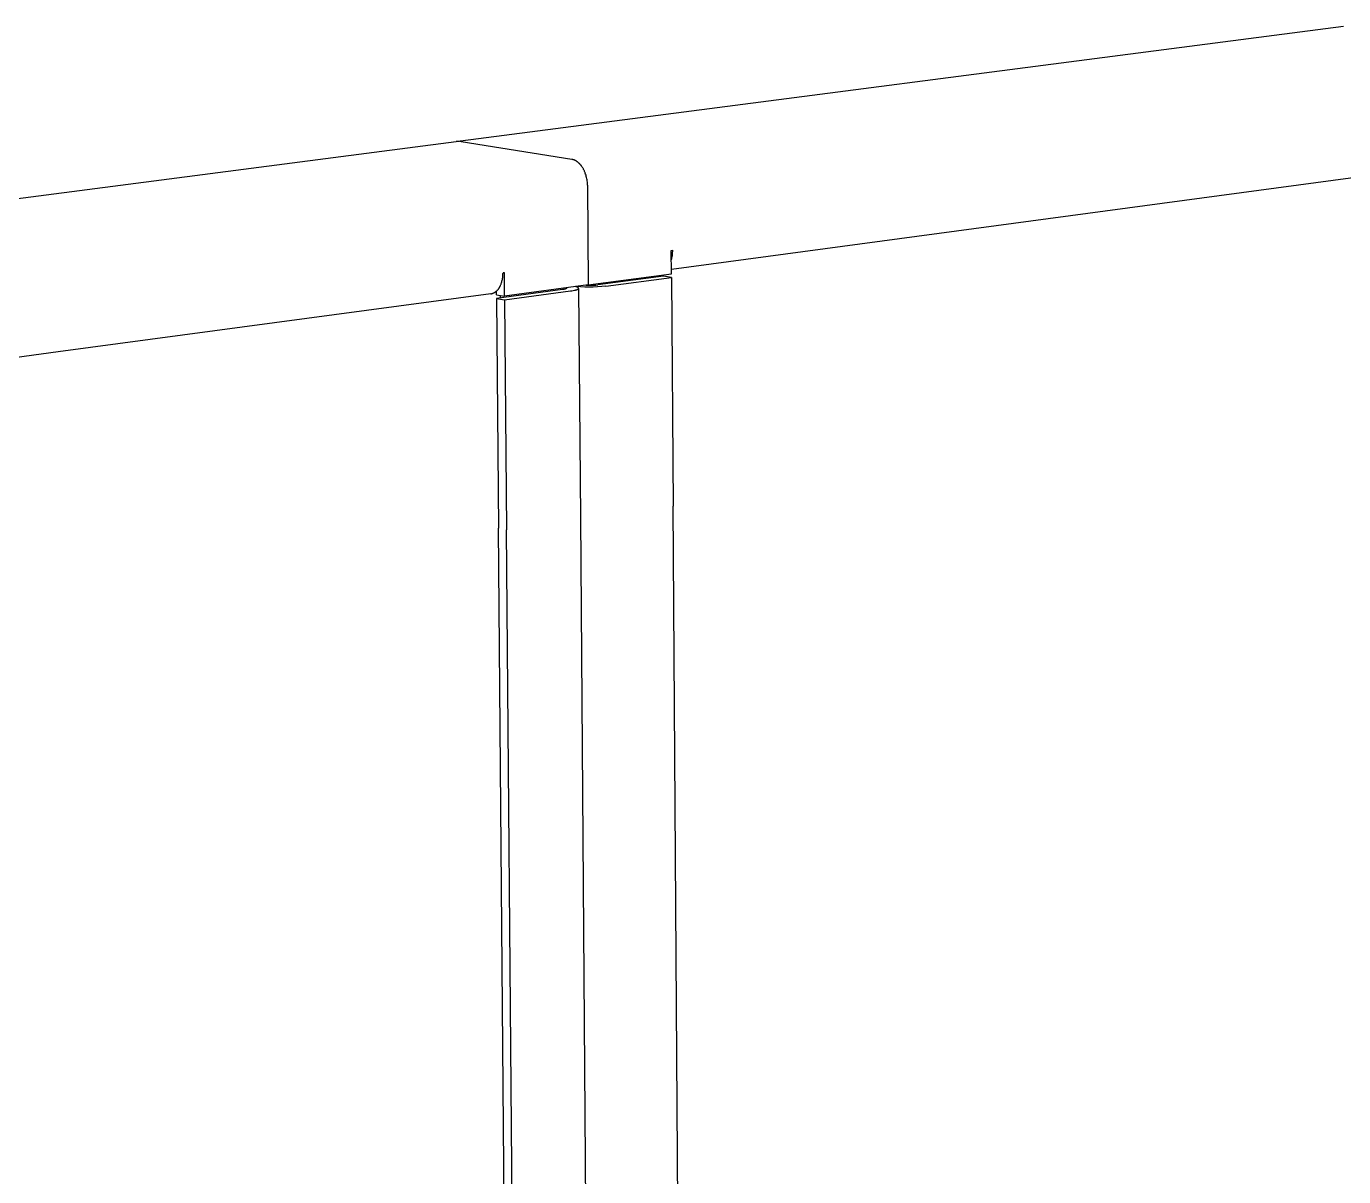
# Model space of a CAD drawing. Header units: millimetres. Extents: x -1421 to 3505, y -683 to 2759.
# Drawn here: x -112.8 to 26.6, y 817.8 to 939.5 of the extents above; entities that cross this region are included whole.
import ezdxf

# ---------------------------------------------------------------- set-up
doc = ezdxf.new("R2010")
doc.units = ezdxf.units.MM
doc.header["$MEASUREMENT"] = 0
doc.layers.add('Utwórz2D linie widoczne', color=7, linetype='Continuous', true_color=0x000000)

msp = doc.modelspace()

# ---------------------------------------------------------------- linework, layer by layer
at = {"layer": 'Utwórz2D linie widoczne'}
for p, q in [((-66.83, 927.4), (26.57, 939.53)), ((-121.83, 920.26), (-67.3, 927.34)), ((-67.2, 927.35), (-67.3, 927.34)), ((-67.09, 927.36), (-67.2, 927.35)), ((-66.98, 927.36), (-67.09, 927.36)), ((-66.87, 927.37), (-66.98, 927.36)), ((-66.89, 927.37), (-66.89, 927.37)), ((-66.89, 927.37), (-66.88, 927.37)), ((-66.88, 927.37), (-66.88, 927.38)), ((-66.88, 927.38), (-66.88, 927.38)), ((-66.88, 927.38), (-66.88, 927.38)), ((-66.88, 927.38), (-66.87, 927.38)), ((-66.88, 927.37), (-66.88, 927.37)), ((-66.87, 927.38), (-66.87, 927.39)), ((-66.87, 927.39), (-66.86, 927.39)), ((-66.87, 927.38), (-66.87, 927.38)), ((-66.87, 927.38), (-66.87, 927.38)), ((-66.76, 927.36), (-66.87, 927.37)), ((-66.86, 927.39), (-66.86, 927.39)), ((-66.86, 927.39), (-66.86, 927.39)), ((-66.86, 927.39), (-66.86, 927.39)), ((-66.86, 927.39), (-66.85, 927.39)), ((-66.85, 927.39), (-66.85, 927.4)), ((-66.85, 927.4), (-66.85, 927.4)), ((-66.85, 927.4), (-66.84, 927.4)), ((-66.85, 927.39), (-66.85, 927.39)), ((-66.84, 927.4), (-66.84, 927.4)), ((-66.84, 927.4), (-66.84, 927.4)), ((-66.84, 927.4), (-66.76, 927.36)), ((-66.76, 927.36), (-55.06, 925.46)), ((-55.03, 925.45), (-55.06, 925.46)), ((-54.99, 925.44), (-55.03, 925.45)), ((-54.95, 925.43), (-54.99, 925.44)), ((-54.92, 925.42), (-54.95, 925.43)), ((-54.88, 925.41), (-54.92, 925.42)), ((-54.84, 925.4), (-54.88, 925.41)), ((-54.81, 925.38), (-54.84, 925.4)), ((-54.77, 925.37), (-54.81, 925.38)), ((-54.73, 925.35), (-54.77, 925.37)), ((-54.69, 925.33), (-54.73, 925.35)), ((-54.65, 925.31), (-54.69, 925.33)), ((-54.62, 925.29), (-54.65, 925.31)), ((-54.58, 925.27), (-54.62, 925.29)), ((-54.54, 925.24), (-54.58, 925.27)), ((-54.5, 925.21), (-54.54, 925.24)), ((-54.46, 925.19), (-54.5, 925.21)), ((-54.43, 925.16), (-54.46, 925.19)), ((-54.39, 925.13), (-54.43, 925.16)), ((-54.35, 925.09), (-54.39, 925.13)), ((-54.31, 925.06), (-54.35, 925.09)), ((-54.28, 925.02), (-54.31, 925.06)), ((-54.24, 924.99), (-54.28, 925.02)), ((-54.21, 924.95), (-54.24, 924.99)), ((-54.17, 924.91), (-54.21, 924.95)), ((-54.14, 924.87), (-54.17, 924.91)), ((-54.1, 924.83), (-54.14, 924.87)), ((-54.07, 924.78), (-54.1, 924.83)), ((-54.03, 924.74), (-54.07, 924.78)), ((-54, 924.69), (-54.03, 924.74)), ((-53.97, 924.64), (-54, 924.69)), ((-53.94, 924.59), (-53.97, 924.64)), ((-53.91, 924.55), (-53.94, 924.59)), ((-53.88, 924.49), (-53.91, 924.55)), ((-53.85, 924.44), (-53.88, 924.49)), ((-53.82, 924.39), (-53.85, 924.44)), ((-53.79, 924.34), (-53.82, 924.39)), ((-53.77, 924.28), (-53.79, 924.34)), ((-53.74, 924.23), (-53.77, 924.28)), ((-53.72, 924.17), (-53.74, 924.23)), ((-53.69, 924.11), (-53.72, 924.17)), ((-53.67, 924.06), (-53.69, 924.11)), ((-53.65, 924), (-53.67, 924.06)), ((-53.61, 923.88), (-53.65, 924)), ((-53.57, 923.77), (-53.61, 923.88)), ((39.45, 925.09), (-44.54, 913.8)), ((-53.54, 923.65), (-53.57, 923.77)), ((-53.51, 923.53), (-53.54, 923.65)), ((-53.48, 923.41), (-53.51, 923.53)), ((-53.46, 923.29), (-53.48, 923.41)), ((-53.45, 923.17), (-53.46, 923.29)), ((-53.43, 923.06), (-53.45, 923.17)), ((-53.42, 922.94), (-53.43, 923.06)), ((-53.42, 922.83), (-53.42, 922.94)), ((-53.42, 922.72), (-53.42, 922.83)), ((-53.42, 922.72), (-53.34, 912.18)), ((-44.55, 915.83), (-44.4, 915.84)), ((-44.53, 913.36), (-44.55, 915.83)), ((-44.43, 915.4), (-44.41, 915.51)), ((-44.41, 915.62), (-44.4, 915.73)), ((-44.41, 915.51), (-44.41, 915.62)), ((-44.4, 915.73), (-44.4, 915.84)), ((-44.54, 914.85), (-44.51, 914.95)), ((-44.51, 914.95), (-44.48, 915.06)), ((-44.48, 915.06), (-44.46, 915.17)), ((-44.46, 915.17), (-44.44, 915.28)), ((-44.44, 915.28), (-44.43, 915.4)), ((-62.43, 912.67), (-62.41, 912.76)), ((-62.41, 912.76), (-62.4, 912.86)), ((-62.4, 912.86), (-62.38, 912.96)), ((-62.38, 912.96), (-62.37, 913.06)), ((-62.37, 913.06), (-62.36, 913.15)), ((-62.36, 913.35), (-62.35, 913.44)), ((-62.36, 913.25), (-62.36, 913.35)), ((-62.36, 913.15), (-62.36, 913.25)), ((-62.21, 913.46), (-62.35, 913.44)), ((-62.19, 910.98), (-62.21, 913.46)), ((-53.34, 912.18), (-44.53, 913.36)), ((-45.38, 913.11), (-52.33, 912.18)), ((-51.47, 912.04), (-44.53, 912.97)), ((-44.53, 912.97), (-45.38, 913.11)), ((-44.53, 912.97), (-44.36, 888.77)), ((-63.48, 911.27), (-63.45, 911.28)), ((-63.45, 911.28), (-63.41, 911.29)), ((-63.41, 911.29), (-63.38, 911.3)), ((-63.38, 911.3), (-63.35, 911.32)), ((-63.35, 911.32), (-63.32, 911.33)), ((-63.32, 911.33), (-63.29, 911.35)), ((-63.29, 911.35), (-63.25, 911.37)), ((-63.25, 911.37), (-63.22, 911.39)), ((-63.22, 911.39), (-63.19, 911.41)), ((-63.19, 911.41), (-63.16, 911.43)), ((-63.16, 911.43), (-63.13, 911.45)), ((-63.13, 911.45), (-63.1, 911.47)), ((-63.1, 911.47), (-63.07, 911.5)), ((-63.07, 911.5), (-63.04, 911.52)), ((-63.04, 911.13), (-63.05, 911.52)), ((-56.05, 911.68), (-63.04, 910.74)), ((-63.04, 911.52), (-63.01, 911.55)), ((-63.01, 911.55), (-62.98, 911.58)), ((-62.98, 911.58), (-62.95, 911.61)), ((-62.95, 911.61), (-62.92, 911.64)), ((-62.92, 911.64), (-62.9, 911.67)), ((-62.9, 911.67), (-62.87, 911.7)), ((-62.87, 911.7), (-62.84, 911.73)), ((-62.84, 911.73), (-62.82, 911.77)), ((-62.82, 911.77), (-62.79, 911.8)), ((-62.79, 911.8), (-62.77, 911.84)), ((-62.77, 911.84), (-62.74, 911.88)), ((-62.74, 911.88), (-62.72, 911.92)), ((-62.72, 911.92), (-62.7, 911.95)), ((-62.7, 911.95), (-62.68, 911.99)), ((-62.68, 911.99), (-62.65, 912.03)), ((-62.65, 912.03), (-62.63, 912.08)), ((-62.63, 912.08), (-62.61, 912.12)), ((-62.61, 912.12), (-62.6, 912.16)), ((-62.6, 912.16), (-62.58, 912.2)), ((-62.58, 912.2), (-62.56, 912.25)), ((-62.56, 912.25), (-62.54, 912.29)), ((-62.54, 912.29), (-62.53, 912.34)), ((-62.53, 912.34), (-62.51, 912.38)), ((-62.51, 912.38), (-62.5, 912.43)), ((-62.5, 912.43), (-62.48, 912.48)), ((-62.48, 912.48), (-62.46, 912.57)), ((-62.46, 912.57), (-62.43, 912.67)), ((-53.34, 912.18), (-62.19, 910.98)), ((-62.18, 910.59), (-55.2, 911.53)), ((-56, 911.69), (-56.05, 911.68)), ((-55.95, 911.69), (-56, 911.69)), ((-55.9, 911.7), (-55.95, 911.69)), ((-55.85, 911.71), (-55.9, 911.7)), ((-55.81, 911.72), (-55.85, 911.71)), ((-55.79, 911.73), (-55.81, 911.72)), ((-55.77, 911.73), (-55.79, 911.73)), ((-55.75, 911.74), (-55.77, 911.73)), ((-55.74, 911.75), (-55.75, 911.74)), ((-55.73, 911.75), (-55.74, 911.75)), ((-55.72, 911.75), (-55.73, 911.75)), ((-55.71, 911.76), (-55.72, 911.75)), ((-55.72, 911.75), (-55.72, 911.75)), ((-55.7, 911.76), (-55.71, 911.76)), ((-55.69, 911.77), (-55.7, 911.76)), ((-55.7, 911.76), (-55.7, 911.76)), ((-55.69, 911.86), (-55.69, 911.86)), ((-55.69, 911.86), (-55.68, 911.85)), ((-55.68, 911.77), (-55.69, 911.77)), ((-55.69, 911.77), (-55.69, 911.77)), ((-55.68, 911.85), (-55.68, 911.85)), ((-55.68, 911.85), (-55.68, 911.85)), ((-55.68, 911.85), (-55.68, 911.85)), ((-55.68, 911.85), (-55.68, 911.85)), ((-55.68, 911.85), (-55.67, 911.84)), ((-55.67, 911.78), (-55.68, 911.78)), ((-55.68, 911.78), (-55.68, 911.78)), ((-55.68, 911.78), (-55.68, 911.77)), ((-55.68, 911.77), (-55.68, 911.77)), ((-55.68, 911.77), (-55.68, 911.77)), ((-55.67, 911.84), (-55.67, 911.84)), ((-55.67, 911.84), (-55.67, 911.84)), ((-55.67, 911.84), (-55.67, 911.84)), ((-55.67, 911.84), (-55.67, 911.84)), ((-55.67, 911.84), (-55.67, 911.84)), ((-55.67, 911.84), (-55.66, 911.84)), ((-55.66, 911.79), (-55.67, 911.79)), ((-55.67, 911.79), (-55.67, 911.78)), ((-55.67, 911.78), (-55.67, 911.78)), ((-55.67, 911.78), (-55.67, 911.78)), ((-55.67, 911.78), (-55.67, 911.78)), ((-55.66, 911.84), (-55.66, 911.83)), ((-55.66, 911.83), (-55.66, 911.83)), ((-55.66, 911.83), (-55.66, 911.83)), ((-55.66, 911.83), (-55.66, 911.83)), ((-55.66, 911.83), (-55.66, 911.83)), ((-55.66, 911.83), (-55.66, 911.83)), ((-55.66, 911.83), (-55.66, 911.83)), ((-55.66, 911.83), (-55.66, 911.83)), ((-55.66, 911.83), (-55.66, 911.83)), ((-55.66, 911.83), (-55.66, 911.83)), ((-55.66, 911.83), (-55.66, 911.83)), ((-55.66, 911.83), (-55.66, 911.83)), ((-55.66, 911.83), (-55.66, 911.83)), ((-55.66, 911.83), (-55.66, 911.82)), ((-55.66, 911.82), (-55.66, 911.82)), ((-55.66, 911.82), (-55.66, 911.82)), ((-55.66, 911.82), (-55.66, 911.82)), ((-55.66, 911.82), (-55.65, 911.82)), ((-55.65, 911.8), (-55.66, 911.8)), ((-55.66, 911.8), (-55.66, 911.8)), ((-55.66, 911.8), (-55.66, 911.8)), ((-55.66, 911.8), (-55.66, 911.8)), ((-55.66, 911.8), (-55.66, 911.8)), ((-55.66, 911.8), (-55.66, 911.8)), ((-55.66, 911.8), (-55.66, 911.8)), ((-55.66, 911.8), (-55.66, 911.8)), ((-55.66, 911.8), (-55.66, 911.8)), ((-55.66, 911.8), (-55.66, 911.79)), ((-55.66, 911.79), (-55.66, 911.79)), ((-55.66, 911.79), (-55.66, 911.79)), ((-55.66, 911.79), (-55.66, 911.79)), ((-55.66, 911.79), (-55.66, 911.79)), ((-55.66, 911.79), (-55.66, 911.79)), ((-55.66, 911.79), (-55.66, 911.79)), ((-55.66, 911.79), (-55.66, 911.79)), ((-55.66, 911.79), (-55.66, 911.79)), ((-55.65, 911.82), (-55.65, 911.82)), ((-55.65, 911.82), (-55.65, 911.82)), ((-55.65, 911.82), (-55.65, 911.82)), ((-55.65, 911.82), (-55.65, 911.82)), ((-55.65, 911.82), (-55.65, 911.82)), ((-55.65, 911.82), (-55.65, 911.82)), ((-55.65, 911.82), (-55.65, 911.82)), ((-55.65, 911.82), (-55.65, 911.81)), ((-55.65, 911.81), (-55.65, 911.81)), ((-55.65, 911.81), (-55.65, 911.81)), ((-55.65, 911.81), (-55.65, 911.81)), ((-55.65, 911.81), (-55.65, 911.81)), ((-55.65, 911.81), (-55.65, 911.81)), ((-55.65, 911.81), (-55.65, 911.81)), ((-55.65, 911.81), (-55.65, 911.81)), ((-55.65, 911.81), (-55.65, 911.81)), ((-55.65, 911.81), (-55.65, 911.81)), ((-55.65, 911.81), (-55.65, 911.81)), ((-55.65, 911.81), (-55.65, 911.81)), ((-55.65, 911.81), (-55.65, 911.81)), ((-55.65, 911.81), (-55.65, 911.8)), ((-55.65, 911.8), (-55.65, 911.8)), ((-55.65, 911.8), (-55.65, 911.8)), ((-55.2, 911.53), (-55.06, 911.55)), ((-55.06, 911.55), (-54.93, 911.58)), ((-54.93, 911.58), (-54.8, 911.6)), ((-54.8, 911.6), (-54.75, 911.61)), ((-54.75, 911.61), (-54.69, 911.63)), ((-54.69, 911.63), (-54.64, 911.64)), ((-54.62, 911.98), (-54.67, 912)), ((-54.64, 911.64), (-54.59, 911.66)), ((-54.57, 911.97), (-54.62, 911.98)), ((-54.14, 911.97), (-54.59, 912.01)), ((-54.59, 911.66), (-54.55, 911.67)), ((-54.55, 911.96), (-54.57, 911.97)), ((-54.53, 911.96), (-54.55, 911.96)), ((-54.55, 911.67), (-54.53, 911.68)), ((-54.51, 911.95), (-54.53, 911.96)), ((-54.53, 911.68), (-54.51, 911.69)), ((-54.5, 911.94), (-54.51, 911.95)), ((-54.51, 911.69), (-54.49, 911.69)), ((-54.48, 911.93), (-54.5, 911.94)), ((-54.49, 911.69), (-54.47, 911.7)), ((-54.46, 911.93), (-54.48, 911.93)), ((-54.47, 911.7), (-54.46, 911.71)), ((-54.45, 911.92), (-54.46, 911.93)), ((-54.46, 911.71), (-54.44, 911.72)), ((-54.44, 911.91), (-54.45, 911.92)), ((-54.43, 911.91), (-54.44, 911.91)), ((-54.44, 911.72), (-54.44, 911.72)), ((-54.44, 911.72), (-54.43, 911.72)), ((-54.42, 911.9), (-54.43, 911.91)), ((-54.43, 911.91), (-54.43, 911.91)), ((-54.43, 911.72), (-54.42, 911.73)), ((-54.41, 911.9), (-54.42, 911.9)), ((-54.42, 911.73), (-54.41, 911.74)), ((-54.42, 911.73), (-54.42, 911.73)), ((-54.4, 911.89), (-54.41, 911.9)), ((-54.41, 911.9), (-54.41, 911.9)), ((-54.41, 911.74), (-54.4, 911.74)), ((-54.39, 911.88), (-54.4, 911.89)), ((-54.4, 911.89), (-54.4, 911.89)), ((-54.4, 911.74), (-54.39, 911.75)), ((-54.4, 911.74), (-54.4, 911.74)), ((-54.38, 911.88), (-54.39, 911.88)), ((-54.39, 911.88), (-54.39, 911.88)), ((-54.39, 911.75), (-54.38, 911.76)), ((-54.39, 911.75), (-54.39, 911.75)), ((-54.38, 911.87), (-54.38, 911.88)), ((-54.37, 911.87), (-54.38, 911.87)), ((-54.38, 911.87), (-54.38, 911.87)), ((-54.38, 911.87), (-54.38, 911.87)), ((-54.38, 911.76), (-54.38, 911.77)), ((-54.38, 911.77), (-54.37, 911.77)), ((-54.38, 911.76), (-54.38, 911.76)), ((-54.38, 911.76), (-54.38, 911.76)), ((-54.38, 911.76), (-54.38, 911.76)), ((-54.37, 911.86), (-54.37, 911.87)), ((-54.37, 911.87), (-54.37, 911.87)), ((-54.36, 911.86), (-54.37, 911.86)), ((-54.37, 911.86), (-54.37, 911.86)), ((-54.37, 911.86), (-54.37, 911.86)), ((-54.37, 911.86), (-54.37, 911.86)), ((-54.37, 911.77), (-54.37, 911.78)), ((-54.37, 911.78), (-54.36, 911.78)), ((-54.37, 911.77), (-54.37, 911.77)), ((-54.37, 911.77), (-54.37, 911.77)), ((-54.37, 911.77), (-54.37, 911.77)), ((-54.36, 911.85), (-54.36, 911.86)), ((-54.36, 911.84), (-54.36, 911.85)), ((-54.36, 911.85), (-54.36, 911.85)), ((-54.36, 911.85), (-54.36, 911.85)), ((-54.36, 911.85), (-54.36, 911.85)), ((-54.36, 911.85), (-54.36, 911.85)), ((-54.35, 911.84), (-54.36, 911.84)), ((-54.36, 911.84), (-54.36, 911.84)), ((-54.36, 911.84), (-54.36, 911.84)), ((-54.36, 911.79), (-54.35, 911.8)), ((-54.36, 911.78), (-54.36, 911.79)), ((-54.36, 911.79), (-54.36, 911.79)), ((-54.36, 911.79), (-54.36, 911.79)), ((-54.36, 911.79), (-54.36, 911.79)), ((-54.36, 911.79), (-54.36, 911.79)), ((-54.36, 911.78), (-54.36, 911.78)), ((-54.36, 911.78), (-54.36, 911.78)), ((-54.36, 911.78), (-54.36, 911.78)), ((-54.35, 911.83), (-54.35, 911.84)), ((-54.35, 911.82), (-54.35, 911.83)), ((-54.35, 911.83), (-54.35, 911.83)), ((-54.35, 911.83), (-54.35, 911.83)), ((-54.35, 911.83), (-54.35, 911.83)), ((-54.35, 911.83), (-54.35, 911.83)), ((-54.35, 911.81), (-54.35, 911.82)), ((-54.35, 911.82), (-54.35, 911.82)), ((-54.35, 911.82), (-54.35, 911.82)), ((-54.35, 911.82), (-54.35, 911.82)), ((-54.35, 911.82), (-54.35, 911.82)), ((-54.35, 911.8), (-54.35, 911.81)), ((-54.35, 911.81), (-54.35, 911.81)), ((-54.35, 911.81), (-54.35, 911.81)), ((-54.35, 911.81), (-54.35, 911.81)), ((-54.35, 911.81), (-54.35, 911.81)), ((-54.35, 911.81), (-54.17, 887.56)), ((-54.35, 911.8), (-54.35, 911.8)), ((-54.35, 911.8), (-54.35, 911.8)), ((-54.35, 911.8), (-54.35, 911.8)), ((-54.35, 911.8), (-54.35, 911.8)), ((-53.7, 911.95), (-54.14, 911.97)), ((-53.25, 911.94), (-53.7, 911.95)), ((-53.56, 912.15), (-53.35, 912.14)), ((-53.35, 912.14), (-53.15, 912.13)), ((-52.81, 911.94), (-53.25, 911.94)), ((-53.15, 912.13), (-52.94, 912.14)), ((-52.94, 912.14), (-52.74, 912.14)), ((-52.36, 911.96), (-52.81, 911.94)), ((-52.74, 912.14), (-52.53, 912.16)), ((-52.53, 912.16), (-52.33, 912.18)), ((-51.91, 911.99), (-52.36, 911.96)), ((-51.47, 912.04), (-51.91, 911.99)), ((-63.64, 911.23), (-109.4, 905.08)), ((-63.64, 911.23), (-63.61, 911.24)), ((-63.61, 911.24), (-63.58, 911.24)), ((-63.58, 911.24), (-63.55, 911.25)), ((-63.55, 911.25), (-63.51, 911.26)), ((-63.51, 911.26), (-63.48, 911.27)), ((-63.04, 911.13), (-62.19, 910.98)), ((-63.04, 910.74), (-62.18, 910.59)), ((-63.04, 910.74), (-62.83, 886.43)), ((-62.67, 910.79), (-62.65, 910.86)), ((-62.65, 910.86), (-62.63, 910.92)), ((-62.63, 910.92), (-62.61, 910.99)), ((-62.61, 910.99), (-62.59, 911.05)), ((-62.18, 910.59), (-61.98, 886.28)), ((-61.69, 910.92), (-61.67, 910.99)), ((-61.67, 910.99), (-61.65, 911.06)), ((-60.76, 911.18), (-60.72, 911.12)), ((-60.72, 911.12), (-60.69, 911.05)), ((-60.7, 911.08), (-60.71, 911.05)), ((-109.4, 905.08), (-192.07, 893.97)), ((-43.67, 785.78), (-44.36, 888.77)), ((-62.02, 789.63), (-62.83, 886.43)), ((-61.17, 789.45), (-61.98, 886.28)), ((-54.17, 887.56), (-53.4, 787.82))]:
    msp.add_line(p, q, dxfattribs=at)

doc.saveas('drawing.dxf')
